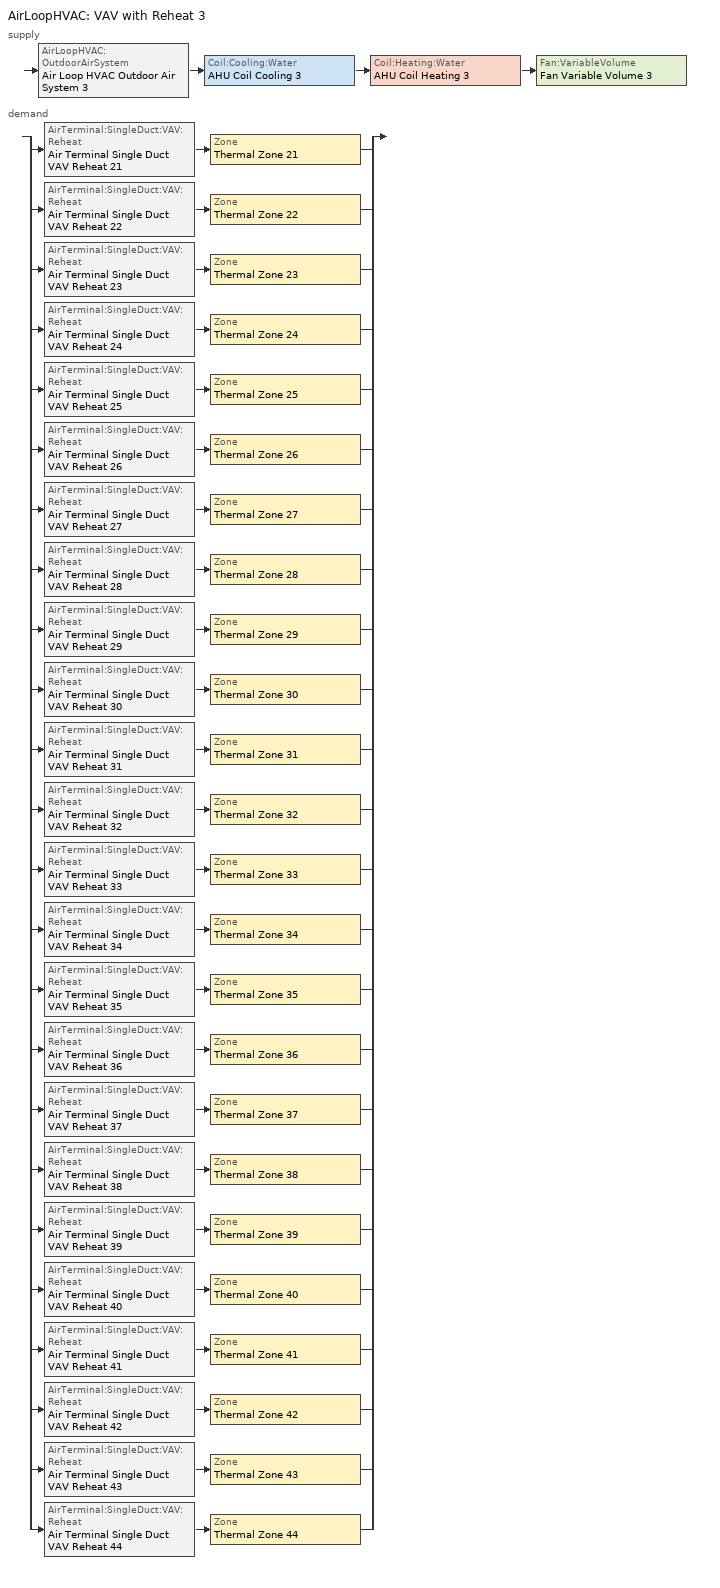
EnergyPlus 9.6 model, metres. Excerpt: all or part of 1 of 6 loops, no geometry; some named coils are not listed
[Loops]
AirLoopHVAC 'VAV with Reheat 3'
 supply: AirLoopHVAC:OutdoorAirSystem 'Air Loop HVAC Outdoor Air System 3' > Coil:Cooling:Water 'AHU Coil Cooling 3' > Coil:Heating:Water 'AHU Coil Heating 3' > Fan:VariableVolume 'Fan Variable Volume 3'
 demand: split
  | AirTerminal:SingleDuct:VAV:Reheat 'Air Terminal Single Duct VAV Reheat 21' > Zone 'Thermal Zone 21'
  | AirTerminal:SingleDuct:VAV:Reheat 'Air Terminal Single Duct VAV Reheat 22' > Zone 'Thermal Zone 22'
  | AirTerminal:SingleDuct:VAV:Reheat 'Air Terminal Single Duct VAV Reheat 23' > Zone 'Thermal Zone 23'
  | AirTerminal:SingleDuct:VAV:Reheat 'Air Terminal Single Duct VAV Reheat 24' > Zone 'Thermal Zone 24'
  | AirTerminal:SingleDuct:VAV:Reheat 'Air Terminal Single Duct VAV Reheat 25' > Zone 'Thermal Zone 25'
  | AirTerminal:SingleDuct:VAV:Reheat 'Air Terminal Single Duct VAV Reheat 26' > Zone 'Thermal Zone 26'
  | AirTerminal:SingleDuct:VAV:Reheat 'Air Terminal Single Duct VAV Reheat 27' > Zone 'Thermal Zone 27'
  | AirTerminal:SingleDuct:VAV:Reheat 'Air Terminal Single Duct VAV Reheat 28' > Zone 'Thermal Zone 28'
  | AirTerminal:SingleDuct:VAV:Reheat 'Air Terminal Single Duct VAV Reheat 29' > Zone 'Thermal Zone 29'
  | AirTerminal:SingleDuct:VAV:Reheat 'Air Terminal Single Duct VAV Reheat 30' > Zone 'Thermal Zone 30'
  | AirTerminal:SingleDuct:VAV:Reheat 'Air Terminal Single Duct VAV Reheat 31' > Zone 'Thermal Zone 31'
  | AirTerminal:SingleDuct:VAV:Reheat 'Air Terminal Single Duct VAV Reheat 32' > Zone 'Thermal Zone 32'
  | AirTerminal:SingleDuct:VAV:Reheat 'Air Terminal Single Duct VAV Reheat 33' > Zone 'Thermal Zone 33'
  | AirTerminal:SingleDuct:VAV:Reheat 'Air Terminal Single Duct VAV Reheat 34' > Zone 'Thermal Zone 34'
  | AirTerminal:SingleDuct:VAV:Reheat 'Air Terminal Single Duct VAV Reheat 35' > Zone 'Thermal Zone 35'
  | AirTerminal:SingleDuct:VAV:Reheat 'Air Terminal Single Duct VAV Reheat 36' > Zone 'Thermal Zone 36'
  | AirTerminal:SingleDuct:VAV:Reheat 'Air Terminal Single Duct VAV Reheat 37' > Zone 'Thermal Zone 37'
  | AirTerminal:SingleDuct:VAV:Reheat 'Air Terminal Single Duct VAV Reheat 38' > Zone 'Thermal Zone 38'
  | AirTerminal:SingleDuct:VAV:Reheat 'Air Terminal Single Duct VAV Reheat 39' > Zone 'Thermal Zone 39'
  | AirTerminal:SingleDuct:VAV:Reheat 'Air Terminal Single Duct VAV Reheat 40' > Zone 'Thermal Zone 40'
  | AirTerminal:SingleDuct:VAV:Reheat 'Air Terminal Single Duct VAV Reheat 41' > Zone 'Thermal Zone 41'
  | AirTerminal:SingleDuct:VAV:Reheat 'Air Terminal Single Duct VAV Reheat 42' > Zone 'Thermal Zone 42'
  | AirTerminal:SingleDuct:VAV:Reheat 'Air Terminal Single Duct VAV Reheat 43' > Zone 'Thermal Zone 43'
  | AirTerminal:SingleDuct:VAV:Reheat 'Air Terminal Single Duct VAV Reheat 44' > Zone 'Thermal Zone 44'
[Controller:MechanicalVentilation]
Controller Mechanical Ventilation 3: Availability Schedule=Always On Discrete; Demand Controlled Ventilation=No; System Outdoor Air Method=ZoneSum; Zone or ZoneList Name 1=Thermal Zone 21; Design Specification Outdoor Air Object Name 1=Ventilation 21; Zone or ZoneList Name 2=Thermal Zone 22; Design Specification Outdoor Air Object Name 2=Ventilation 22; Zone or ZoneList Name 3=Thermal Zone 23; Design Specification Outdoor Air Object Name 3=Ventilation 23; Zone or ZoneList Name 4=Thermal Zone 24; Design Specification Outdoor Air Object Name 4=Ventilation 24; Zone or ZoneList Name 5=Thermal Zone 25; Design Specification Outdoor Air Object Name 5=Ventilation 25; Zone or ZoneList Name 6=Thermal Zone 26; Design Specification Outdoor Air Object Name 6=Ventilation 26; Zone or ZoneList Name 7=Thermal Zone 27; Design Specification Outdoor Air Object Name 7=Ventilation 27; Zone or ZoneList Name 8=Thermal Zone 28; Design Specification Outdoor Air Object Name 8=Ventilation 28; Zone or ZoneList Name 9=Thermal Zone 29; Design Specification Outdoor Air Object Name 9=Ventilation 29; Zone or ZoneList Name 10=Thermal Zone 30; Design Specification Outdoor Air Object Name 10=Ventilation 30; Zone or ZoneList Name 11=Thermal Zone 31; Design Specification Outdoor Air Object Name 11=Ventilation 31; Zone or ZoneList Name 12=Thermal Zone 32; Design Specification Outdoor Air Object Name 12=Ventilation 32; Zone or ZoneList Name 13=Thermal Zone 33; Design Specification Outdoor Air Object Name 13=Ventilation 33; Zone or ZoneList Name 14=Thermal Zone 34; Design Specification Outdoor Air Object Name 14=Ventilation 34; Zone or ZoneList Name 15=Thermal Zone 35; Design Specification Outdoor Air Object Name 15=Ventilation 35; Zone or ZoneList Name 16=Thermal Zone 36; Design Specification Outdoor Air Object Name 16=Ventilation 36; Zone or ZoneList Name 17=Thermal Zone 37; Design Specification Outdoor Air Object Name 17=Ventilation 37; Zone or ZoneList Name 18=Thermal Zone 38; Design Specification Outdoor Air Object Name 18=Ventilation 38; Zone or ZoneList Name 19=Thermal Zone 39; Design Specification Outdoor Air Object Name 19=Ventilation 39; Zone or ZoneList Name 20=Thermal Zone 40; Design Specification Outdoor Air Object Name 20=Ventilation 40; Zone or ZoneList Name 21=Thermal Zone 41; Design Specification Outdoor Air Object Name 21=Ventilation 41; Zone or ZoneList Name 22=Thermal Zone 42; Design Specification Outdoor Air Object Name 22=Ventilation 42; Zone or ZoneList Name 23=Thermal Zone 43; Design Specification Outdoor Air Object Name 23=Ventilation 43; Zone or ZoneList Name 24=Thermal Zone 44; Design Specification Outdoor Air Object Name 24=Ventilation 44
[AirLoopHVAC]
VAV with Reheat 3: Design Supply Air Flow Rate m3/s=AutoSize; Design Return Air Flow Fraction of Supply Air Flow=1
[Sizing:System]
VAV with Reheat 3: Type of Load to Size On=Sensible; Design Outdoor Air Flow Rate m3/s=Autosize; Central Heating Maximum System Air Flow Ratio=0.3; Preheat Design Temperature C=7; Preheat Design Humidity Ratio kgWater/kgDryAir=0.008; Precool Design Temperature C=12.8; Precool Design Humidity Ratio kgWater/kgDryAir=0.008; Central Cooling Design Supply Air Temperature C=11.5; Central Heating Design Supply Air Temperature C=11.5; Type of Zone Sum to Use=NonCoincident; 100% Outdoor Air in Cooling=Yes; 100% Outdoor Air in Heating=Yes; Central Cooling Design Supply Air Humidity Ratio kgWater/kgDryAir=0.0085; Central Heating Design Supply Air Humidity Ratio kgWater/kgDryAir=0.008; Cooling Supply Air Flow Rate Method=DesignDay; Cooling Supply Air Flow Rate m3/s=0; Cooling Supply Air Flow Rate Per Floor Area m3/s-m2=0.00996765; Cooling Fraction of Autosized Cooling Supply Air Flow Rate=1; Cooling Supply Air Flow Rate Per Unit Cooling Capacity m3/s-W=3.94755e-05; Heating Supply Air Flow Rate Method=DesignDay; Heating Supply Air Flow Rate m3/s=0; Heating Supply Air Flow Rate Per Floor Area m3/s-m2=0.00996765; Heating Fraction of Autosized Heating Supply Air Flow Rate=1; Heating Fraction of Autosized Cooling Supply Air Flow Rate=1; Heating Supply Air Flow Rate Per Unit Heating Capacity m3/s-W=3.15882e-05; System Outdoor Air Method=ZoneSum; Zone Maximum Outdoor Air Fraction dimensionless=1; Cooling Design Capacity Method=CoolingDesignCapacity; Cooling Design Capacity W=Autosize; Cooling Design Capacity Per Floor Area W/m2=234.7; Fraction of Autosized Cooling Design Capacity=1; Heating Design Capacity Method=HeatingDesignCapacity; Heating Design Capacity W=Autosize; Heating Design Capacity Per Floor Area W/m2=157; Fraction of Autosized Heating Design Capacity=1; Central Cooling Capacity Control Method=OnOff; Occupant Diversity=Autosize
[Controller:WaterCoil] Control Variable=Temperature; Actuator Variable=Flow; Controller Convergence Tolerance deltaC=Autosize; Maximum Actuated Flow m3/s=Autosize; Minimum Actuated Flow m3/s=0
Name | Action
Controller Water Coil Cooling 3 | Reverse
Controller Water Coil Heating 3 | Normal
[Controller:OutdoorAir]
Controller Outdoor Air 3: Minimum Outdoor Air Flow Rate m3/s=0; Maximum Outdoor Air Flow Rate m3/s=Autosize; Economizer Control Type=DifferentialEnthalpy; Economizer Control Action Type=ModulateFlow; Economizer Maximum Limit Dry-Bulb Temperature C=28; Economizer Maximum Limit Enthalpy J/kg=64000; Economizer Minimum Limit Dry-Bulb Temperature C=-100; Lockout Type=NoLockout; Minimum Limit Type=FixedMinimum; Mechanical Ventilation Controller=Controller Mechanical Ventilation 3; High Humidity Control=No; Control High Indoor Humidity Based on Outdoor Humidity Ratio=Yes; Heat Recovery Bypass Control Type=BypassWhenWithinEconomizerLimits
[SetpointManager:MixedAir] Control Variable=Temperature
Name | Setpoint Node or NodeList
Node Air Deck Mixed 3 OS Default SPM | Node Air Deck Mixed 3
Node Air Deck Cooling 3 OS Default SPM | Node Air Deck Cooling 3
Node Air Deck Heating 3 OS Default SPM | Node Air Deck Heating 3
[Coil:Cooling:Water]
AHU Coil Cooling 3: Availability Schedule=Always On Discrete; Design Water Flow Rate m3/s=Autosize; Design Air Flow Rate m3/s=Autosize; Design Inlet Water Temperature C=Autosize; Design Inlet Air Temperature C=Autosize; Design Outlet Air Temperature C=Autosize; Design Inlet Air Humidity Ratio kgWater/kgDryAir=Autosize; Design Outlet Air Humidity Ratio kgWater/kgDryAir=Autosize; Type of Analysis=SimpleAnalysis; Heat Exchanger Configuration=CrossFlow
[Coil:Heating:Water]
AHU Coil Heating 3: Availability Schedule=Always On Discrete; U-Factor Times Area Value W/K=Autosize; Maximum Water Flow Rate m3/s=Autosize; Performance Input Method=UFactorTimesAreaAndDesignWaterFlowRate; Rated Capacity W=Autosize; Rated Inlet Water Temperature C=82.2; Rated Inlet Air Temperature C=16.6; Rated Outlet Water Temperature C=71.1; Rated Outlet Air Temperature C=32.2; Rated Ratio for Air and Water Convection=0.5
[Fan:VariableVolume]
Fan Variable Volume 3: Availability Schedule=Always On Discrete; Fan Total Efficiency=0.64; Pressure Rise Pa=470; Maximum Flow Rate m3/s=Autosize; Fan Power Minimum Flow Rate Input Method=FixedFlowRate; Fan Power Minimum Flow Fraction=0; Fan Power Minimum Air Flow Rate m3/s=0; Motor Efficiency=0.93; Motor In Airstream Fraction=1; Fan Power Coefficient 1=0.0407599; Fan Power Coefficient 2=0.088045; Fan Power Coefficient 3=-0.0729261; Fan Power Coefficient 4=0.94374; Fan Power Coefficient 5=0
[SetpointManager:Scheduled]
Setpoint Manager Scheduled Air Duck 3: Control Variable=Temperature; Schedule=Deck_Temperature 3; Setpoint Node or NodeList=Node Air Deck Supply 3
[ZoneControl:Thermostat] Temperature Difference Between Cutout And Setpoint deltaC=0
Name | Zone or ZoneList | Control Type Schedule | Control 1
Thermal Zone 21 Thermostat | Thermal Zone 21 | Thermal Zone 21 Thermostat Schedule | Thermostat Setpoint Dual Setpoint 21
Thermal Zone 22 Thermostat | Thermal Zone 22 | Thermal Zone 22 Thermostat Schedule | Thermostat Setpoint Dual Setpoint 22
Thermal Zone 23 Thermostat | Thermal Zone 23 | Thermal Zone 23 Thermostat Schedule | Thermostat Setpoint Dual Setpoint 23
Thermal Zone 24 Thermostat | Thermal Zone 24 | Thermal Zone 24 Thermostat Schedule | Thermostat Setpoint Dual Setpoint 24
Thermal Zone 25 Thermostat | Thermal Zone 25 | Thermal Zone 25 Thermostat Schedule | Thermostat Setpoint Dual Setpoint 25
Thermal Zone 26 Thermostat | Thermal Zone 26 | Thermal Zone 26 Thermostat Schedule | Thermostat Setpoint Dual Setpoint 26
Thermal Zone 27 Thermostat | Thermal Zone 27 | Thermal Zone 27 Thermostat Schedule | Thermostat Setpoint Dual Setpoint 27
Thermal Zone 28 Thermostat | Thermal Zone 28 | Thermal Zone 28 Thermostat Schedule | Thermostat Setpoint Dual Setpoint 28
Thermal Zone 29 Thermostat | Thermal Zone 29 | Thermal Zone 29 Thermostat Schedule | Thermostat Setpoint Dual Setpoint 29
Thermal Zone 30 Thermostat | Thermal Zone 30 | Thermal Zone 30 Thermostat Schedule | Thermostat Setpoint Dual Setpoint 30
Thermal Zone 31 Thermostat | Thermal Zone 31 | Thermal Zone 31 Thermostat Schedule | Thermostat Setpoint Dual Setpoint 31
Thermal Zone 32 Thermostat | Thermal Zone 32 | Thermal Zone 32 Thermostat Schedule | Thermostat Setpoint Dual Setpoint 32
Thermal Zone 33 Thermostat | Thermal Zone 33 | Thermal Zone 33 Thermostat Schedule | Thermostat Setpoint Dual Setpoint 33
Thermal Zone 34 Thermostat | Thermal Zone 34 | Thermal Zone 34 Thermostat Schedule | Thermostat Setpoint Dual Setpoint 34
Thermal Zone 35 Thermostat | Thermal Zone 35 | Thermal Zone 35 Thermostat Schedule | Thermostat Setpoint Dual Setpoint 35
Thermal Zone 36 Thermostat | Thermal Zone 36 | Thermal Zone 36 Thermostat Schedule | Thermostat Setpoint Dual Setpoint 36
Thermal Zone 37 Thermostat | Thermal Zone 37 | Thermal Zone 37 Thermostat Schedule | Thermostat Setpoint Dual Setpoint 37
Thermal Zone 38 Thermostat | Thermal Zone 38 | Thermal Zone 38 Thermostat Schedule | Thermostat Setpoint Dual Setpoint 38
Thermal Zone 39 Thermostat | Thermal Zone 39 | Thermal Zone 39 Thermostat Schedule | Thermostat Setpoint Dual Setpoint 39
Thermal Zone 40 Thermostat | Thermal Zone 40 | Thermal Zone 40 Thermostat Schedule | Thermostat Setpoint Dual Setpoint 40
Thermal Zone 41 Thermostat | Thermal Zone 41 | Thermal Zone 41 Thermostat Schedule | Thermostat Setpoint Dual Setpoint 41
Thermal Zone 42 Thermostat | Thermal Zone 42 | Thermal Zone 42 Thermostat Schedule | Thermostat Setpoint Dual Setpoint 42
Thermal Zone 43 Thermostat | Thermal Zone 43 | Thermal Zone 43 Thermostat Schedule | Thermostat Setpoint Dual Setpoint 43
Thermal Zone 44 Thermostat | Thermal Zone 44 | Thermal Zone 44 Thermostat Schedule | Thermostat Setpoint Dual Setpoint 44
[ThermostatSetpoint:DualSetpoint]
Name | Heating Setpoint Temperature Schedule | Cooling Setpoint Temperature Schedule
Thermostat Setpoint Dual Setpoint 21 | HtgSetp 21 | ClgSetp 21
Thermostat Setpoint Dual Setpoint 22 | HtgSetp 22 | ClgSetp 22
Thermostat Setpoint Dual Setpoint 23 | HtgSetp 23 | ClgSetp 23
Thermostat Setpoint Dual Setpoint 24 | HtgSetp 24 | ClgSetp 24
Thermostat Setpoint Dual Setpoint 25 | HtgSetp 25 | ClgSetp 25
Thermostat Setpoint Dual Setpoint 26 | HtgSetp 26 | ClgSetp 26
Thermostat Setpoint Dual Setpoint 27 | HtgSetp 27 | ClgSetp 27
Thermostat Setpoint Dual Setpoint 28 | HtgSetp 28 | ClgSetp 28
Thermostat Setpoint Dual Setpoint 29 | HtgSetp 29 | ClgSetp 29
Thermostat Setpoint Dual Setpoint 30 | HtgSetp 30 | ClgSetp 30
Thermostat Setpoint Dual Setpoint 31 | HtgSetp 31 | ClgSetp 31
Thermostat Setpoint Dual Setpoint 32 | HtgSetp 32 | ClgSetp 32
Thermostat Setpoint Dual Setpoint 33 | HtgSetp 33 | ClgSetp 33
Thermostat Setpoint Dual Setpoint 34 | HtgSetp 34 | ClgSetp 34
Thermostat Setpoint Dual Setpoint 35 | HtgSetp 35 | ClgSetp 35
Thermostat Setpoint Dual Setpoint 36 | HtgSetp 36 | ClgSetp 36
Thermostat Setpoint Dual Setpoint 37 | HtgSetp 37 | ClgSetp 37
Thermostat Setpoint Dual Setpoint 38 | HtgSetp 38 | ClgSetp 38
Thermostat Setpoint Dual Setpoint 39 | HtgSetp 39 | ClgSetp 39
Thermostat Setpoint Dual Setpoint 40 | HtgSetp 40 | ClgSetp 40
Thermostat Setpoint Dual Setpoint 41 | HtgSetp 41 | ClgSetp 41
Thermostat Setpoint Dual Setpoint 42 | HtgSetp 42 | ClgSetp 42
Thermostat Setpoint Dual Setpoint 43 | HtgSetp 43 | ClgSetp 43
Thermostat Setpoint Dual Setpoint 44 | HtgSetp 44 | ClgSetp 44
[AirTerminal:SingleDuct:VAV:Reheat] Availability Schedule=Always On Discrete; Maximum Air Flow Rate m3/s=Autosize; Zone Minimum Air Flow Input Method=Constant; Constant Minimum Air Flow Fraction=0.3; Fixed Minimum Air Flow Rate m3/s=0; Maximum Hot Water or Steam Flow Rate m3/s=Autosize; Minimum Hot Water or Steam Flow Rate m3/s=0; Convergence Tolerance=0.001; Damper Heating Action=Normal; Maximum Flow per Zone Floor Area During Reheat m3/s-m2=Autocalculate; Maximum Flow Fraction During Reheat=Autocalculate; Maximum Reheat Air Temperature C=35
Name | Reheat Coil
Air Terminal Single Duct VAV Reheat 21 | Coil Heating Water 21
Air Terminal Single Duct VAV Reheat 22 | Coil Heating Water 22
Air Terminal Single Duct VAV Reheat 23 | Coil Heating Water 23
Air Terminal Single Duct VAV Reheat 24 | Coil Heating Water 24
Air Terminal Single Duct VAV Reheat 25 | Coil Heating Water 25
Air Terminal Single Duct VAV Reheat 26 | Coil Heating Water 26
Air Terminal Single Duct VAV Reheat 27 | Coil Heating Water 27
Air Terminal Single Duct VAV Reheat 28 | Coil Heating Water 28
Air Terminal Single Duct VAV Reheat 29 | Coil Heating Water 29
Air Terminal Single Duct VAV Reheat 30 | Coil Heating Water 30
Air Terminal Single Duct VAV Reheat 31 | Coil Heating Water 31
Air Terminal Single Duct VAV Reheat 32 | Coil Heating Water 32
Air Terminal Single Duct VAV Reheat 33 | Coil Heating Water 33
Air Terminal Single Duct VAV Reheat 34 | Coil Heating Water 34
Air Terminal Single Duct VAV Reheat 35 | Coil Heating Water 35
Air Terminal Single Duct VAV Reheat 36 | Coil Heating Water 36
Air Terminal Single Duct VAV Reheat 37 | Coil Heating Water 37
Air Terminal Single Duct VAV Reheat 38 | Coil Heating Water 38
Air Terminal Single Duct VAV Reheat 39 | Coil Heating Water 39
Air Terminal Single Duct VAV Reheat 40 | Coil Heating Water 40
Air Terminal Single Duct VAV Reheat 41 | Coil Heating Water 41
Air Terminal Single Duct VAV Reheat 42 | Coil Heating Water 42
Air Terminal Single Duct VAV Reheat 43 | Coil Heating Water 43
Air Terminal Single Duct VAV Reheat 44 | Coil Heating Water 44
[Zone equipment]
Thermal Zone 21: Air Terminal Single Duct VAV Reheat 21
Thermal Zone 22: Air Terminal Single Duct VAV Reheat 22
Thermal Zone 23: Air Terminal Single Duct VAV Reheat 23
Thermal Zone 24: Air Terminal Single Duct VAV Reheat 24
Thermal Zone 25: Air Terminal Single Duct VAV Reheat 25
Thermal Zone 26: Air Terminal Single Duct VAV Reheat 26
Thermal Zone 27: Air Terminal Single Duct VAV Reheat 27
Thermal Zone 28: Air Terminal Single Duct VAV Reheat 28
Thermal Zone 29: Air Terminal Single Duct VAV Reheat 29
Thermal Zone 30: Air Terminal Single Duct VAV Reheat 30
Thermal Zone 31: Air Terminal Single Duct VAV Reheat 31
Thermal Zone 32: Air Terminal Single Duct VAV Reheat 32
Thermal Zone 33: Air Terminal Single Duct VAV Reheat 33
Thermal Zone 34: Air Terminal Single Duct VAV Reheat 34
Thermal Zone 35: Air Terminal Single Duct VAV Reheat 35
Thermal Zone 36: Air Terminal Single Duct VAV Reheat 36
Thermal Zone 37: Air Terminal Single Duct VAV Reheat 37
Thermal Zone 38: Air Terminal Single Duct VAV Reheat 38
Thermal Zone 39: Air Terminal Single Duct VAV Reheat 39
Thermal Zone 40: Air Terminal Single Duct VAV Reheat 40
Thermal Zone 41: Air Terminal Single Duct VAV Reheat 41
Thermal Zone 42: Air Terminal Single Duct VAV Reheat 42
Thermal Zone 43: Air Terminal Single Duct VAV Reheat 43
Thermal Zone 44: Air Terminal Single Duct VAV Reheat 44
[Sizing:Zone] Zone Cooling Design Supply Air Temperature Input Method=SupplyAirTemperature; Zone Cooling Design Supply Air Temperature C=11.5; Zone Cooling Design Supply Air Temperature Difference deltaC=11.11; Zone Heating Design Supply Air Temperature Input Method=SupplyAirTemperature; Zone Heating Design Supply Air Temperature C=37.6; Zone Heating Design Supply Air Temperature Difference deltaC=11.11; Zone Cooling Design Supply Air Humidity Ratio kgWater/kgDryAir=0.0085; Zone Heating Design Supply Air Humidity Ratio kgWater/kgDryAir=0.008; Cooling Design Air Flow Method=DesignDay; Cooling Design Air Flow Rate m3/s=0; Cooling Minimum Air Flow per Zone Floor Area m3/s-m2=0.000762; Cooling Minimum Air Flow m3/s=0; Cooling Minimum Air Flow Fraction=0; Heating Design Air Flow Method=DesignDay; Heating Design Air Flow Rate m3/s=0; Heating Maximum Air Flow per Zone Floor Area m3/s-m2=0.002032; Heating Maximum Air Flow m3/s=0.141576; Heating Maximum Air Flow Fraction=0.3; Account for Dedicated Outdoor Air System=No
Name | Design Specification Outdoor Air Object
Thermal Zone 21 | Ventilation 21
Thermal Zone 22 | Ventilation 22
Thermal Zone 23 | Ventilation 23
Thermal Zone 24 | Ventilation 24
Thermal Zone 25 | Ventilation 25
Thermal Zone 26 | Ventilation 26
Thermal Zone 27 | Ventilation 27
Thermal Zone 28 | Ventilation 28
Thermal Zone 29 | Ventilation 29
Thermal Zone 30 | Ventilation 30
Thermal Zone 31 | Ventilation 31
Thermal Zone 32 | Ventilation 32
Thermal Zone 33 | Ventilation 33
Thermal Zone 34 | Ventilation 34
Thermal Zone 35 | Ventilation 35
Thermal Zone 36 | Ventilation 36
Thermal Zone 37 | Ventilation 37
Thermal Zone 38 | Ventilation 38
Thermal Zone 39 | Ventilation 39
Thermal Zone 40 | Ventilation 40
Thermal Zone 41 | Ventilation 41
Thermal Zone 42 | Ventilation 42
Thermal Zone 43 | Ventilation 43
Thermal Zone 44 | Ventilation 44
[DesignSpecification:OutdoorAir] Outdoor Air Method=Sum; Outdoor Air Flow per Person m3/s-person=0; Outdoor Air Flow per Zone Floor Area m3/s-m2=0; Outdoor Air Flow per Zone m3/s=0; Outdoor Air Flow Air Changes per Hour 1/hr=0.57
Ventilation 21; Ventilation 22; Ventilation 23; Ventilation 24; Ventilation 25; Ventilation 26; Ventilation 27; Ventilation 28; Ventilation 29; Ventilation 30; Ventilation 31; Ventilation 32; Ventilation 33; Ventilation 34; Ventilation 35; Ventilation 36; Ventilation 37; Ventilation 38; Ventilation 39; Ventilation 40; Ventilation 41; Ventilation 42; Ventilation 43; Ventilation 44
[Schedule:Day:Interval]
HtgSetp Summer Design Day 21; HtgSetp Summer Design Day 22; HtgSetp Summer Design Day 23; HtgSetp Summer Design Day 24; HtgSetp Summer Design Day 25; HtgSetp Summer Design Day 26; HtgSetp Summer Design Day 27; HtgSetp Summer Design Day 28; HtgSetp Summer Design Day 29; HtgSetp Summer Design Day 30; HtgSetp Summer Design Day 31; HtgSetp Summer Design Day 32; HtgSetp Summer Design Day 33; HtgSetp Summer Design Day 34; HtgSetp Summer Design Day 35; HtgSetp Summer Design Day 36; HtgSetp Summer Design Day 37; HtgSetp Summer Design Day 38; HtgSetp Summer Design Day 39; HtgSetp Summer Design Day 40; HtgSetp Summer Design Day 41; HtgSetp Summer Design Day 42; HtgSetp Summer Design Day 43; HtgSetp Summer Design Day 44: No, 24:00, 15.6
HtgSetp Winter Design Day 21; HtgSetp Winter Design Day 22; HtgSetp Winter Design Day 23; HtgSetp Winter Design Day 24; HtgSetp Winter Design Day 25; HtgSetp Winter Design Day 26; HtgSetp Winter Design Day 27; HtgSetp Winter Design Day 28; HtgSetp Winter Design Day 29; HtgSetp Winter Design Day 30; HtgSetp Winter Design Day 31; HtgSetp Winter Design Day 32; HtgSetp Winter Design Day 33; HtgSetp Winter Design Day 34; HtgSetp Winter Design Day 35; HtgSetp Winter Design Day 36; HtgSetp Winter Design Day 37; HtgSetp Winter Design Day 38; HtgSetp Winter Design Day 39; HtgSetp Winter Design Day 40; HtgSetp Winter Design Day 41; HtgSetp Winter Design Day 42; HtgSetp Winter Design Day 43; HtgSetp Winter Design Day 44: No, 24:00, 21
ClgSetp Summer Design Day 21; ClgSetp Summer Design Day 22; ClgSetp Summer Design Day 23; ClgSetp Summer Design Day 24; ClgSetp Summer Design Day 25; ClgSetp Summer Design Day 26; ClgSetp Summer Design Day 27; ClgSetp Summer Design Day 28; ClgSetp Summer Design Day 29; ClgSetp Summer Design Day 30; ClgSetp Summer Design Day 31; ClgSetp Summer Design Day 32; ClgSetp Summer Design Day 33; ClgSetp Summer Design Day 34; ClgSetp Summer Design Day 35; ClgSetp Summer Design Day 36; ClgSetp Summer Design Day 37; ClgSetp Summer Design Day 38; ClgSetp Summer Design Day 39; ClgSetp Summer Design Day 40; ClgSetp Summer Design Day 41; ClgSetp Summer Design Day 42; ClgSetp Summer Design Day 43; ClgSetp Summer Design Day 44: No, 06:00, 26.7, 22:00, 24, 24:00, 26.7
ClgSetp Winter Design Day 21; ClgSetp Winter Design Day 22; ClgSetp Winter Design Day 23; ClgSetp Winter Design Day 24; ClgSetp Winter Design Day 25; ClgSetp Winter Design Day 26; ClgSetp Winter Design Day 27; ClgSetp Winter Design Day 28; ClgSetp Winter Design Day 29; ClgSetp Winter Design Day 30; ClgSetp Winter Design Day 31; ClgSetp Winter Design Day 32; ClgSetp Winter Design Day 33; ClgSetp Winter Design Day 34; ClgSetp Winter Design Day 35; ClgSetp Winter Design Day 36; ClgSetp Winter Design Day 37; ClgSetp Winter Design Day 38; ClgSetp Winter Design Day 39; ClgSetp Winter Design Day 40; ClgSetp Winter Design Day 41; ClgSetp Winter Design Day 42; ClgSetp Winter Design Day 43; ClgSetp Winter Design Day 44: No, 24:00, 26.7
ClgSetp Default Schedule 21; ClgSetp Default Schedule 22; ClgSetp Default Schedule 23; ClgSetp Default Schedule 24; ClgSetp Default Schedule 25; ClgSetp Default Schedule 26; ClgSetp Default Schedule 27; ClgSetp Default Schedule 28; ClgSetp Default Schedule 29; ClgSetp Default Schedule 30; ClgSetp Default Schedule 31; ClgSetp Default Schedule 32; ClgSetp Default Schedule 33; ClgSetp Default Schedule 34; ClgSetp Default Schedule 35; ClgSetp Default Schedule 36; ClgSetp Default Schedule 37; ClgSetp Default Schedule 38; ClgSetp Default Schedule 39; ClgSetp Default Schedule 40; ClgSetp Default Schedule 41; ClgSetp Default Schedule 42; ClgSetp Default Schedule 43; ClgSetp Default Schedule 44: Temperature 37, No, 01:00, 28, 02:00, 28, 03:00, 28, 04:00, 28, 05:00, 28, 06:00, 28, 07:00, 28, 08:00, 28, 09:00, 28, 10:00, 28, 11:00, 26, 12:00, 26, 13:00, 26, 14:00, 26, 15:00, 26, 16:00, 26, 17:00, 26, 18:00, 26, 19:00, 26, 20:00, 26, 21:00, 26, 22:00, 26, 23:00, 28, 24:00, 28
HtgSetp Default Schedule 21; HtgSetp Default Schedule 22; HtgSetp Default Schedule 23; HtgSetp Default Schedule 24; HtgSetp Default Schedule 25; HtgSetp Default Schedule 26; HtgSetp Default Schedule 27; HtgSetp Default Schedule 28; HtgSetp Default Schedule 29; HtgSetp Default Schedule 30; HtgSetp Default Schedule 31; HtgSetp Default Schedule 32; HtgSetp Default Schedule 33; HtgSetp Default Schedule 34; HtgSetp Default Schedule 35; HtgSetp Default Schedule 36; HtgSetp Default Schedule 37; HtgSetp Default Schedule 38; HtgSetp Default Schedule 39; HtgSetp Default Schedule 40; HtgSetp Default Schedule 41; HtgSetp Default Schedule 42; HtgSetp Default Schedule 43; HtgSetp Default Schedule 44: Temperature 36, No, 01:00, 16, 02:00, 16, 03:00, 16, 04:00, 16, 05:00, 16, 06:00, 16, 07:00, 16, 08:00, 16, 09:00, 16, 10:00, 16, 11:00, 22, 12:00, 22, 13:00, 22, 14:00, 22, 15:00, 22, 16:00, 22, 17:00, 22, 18:00, 22, 19:00, 22, 20:00, 22, 21:00, 22, 22:00, 22, 23:00, 16, 24:00, 16
Deck_Temperature_Default 3; Deck_Temperature_Summer_Design_Day 3; Deck_Temperature_Winter_Design_Day 3: No, 24:00, 11.5
[Schedule:Week:Daily]
HtgSetp 21 Week Rule - Jan1-Dec31: HtgSetp Default Schedule 21, HtgSetp Default Schedule 21, HtgSetp Default Schedule 21, HtgSetp Default Schedule 21, HtgSetp Default Schedule 21, HtgSetp Default Schedule 21, HtgSetp Default Schedule 21, HtgSetp Default Schedule 21, HtgSetp Summer Design Day 21, HtgSetp Winter Design Day 21, HtgSetp Default Schedule 21, HtgSetp Default Schedule 21
ClgSetp 21 Week Rule - Jan1-Dec31: ClgSetp Default Schedule 21, ClgSetp Default Schedule 21, ClgSetp Default Schedule 21, ClgSetp Default Schedule 21, ClgSetp Default Schedule 21, ClgSetp Default Schedule 21, ClgSetp Default Schedule 21, ClgSetp Default Schedule 21, ClgSetp Summer Design Day 21, ClgSetp Winter Design Day 21, ClgSetp Default Schedule 21, ClgSetp Default Schedule 21
HtgSetp 22 Week Rule - Jan1-Dec31: HtgSetp Default Schedule 22, HtgSetp Default Schedule 22, HtgSetp Default Schedule 22, HtgSetp Default Schedule 22, HtgSetp Default Schedule 22, HtgSetp Default Schedule 22, HtgSetp Default Schedule 22, HtgSetp Default Schedule 22, HtgSetp Summer Design Day 22, HtgSetp Winter Design Day 22, HtgSetp Default Schedule 22, HtgSetp Default Schedule 22
ClgSetp 22 Week Rule - Jan1-Dec31: ClgSetp Default Schedule 22, ClgSetp Default Schedule 22, ClgSetp Default Schedule 22, ClgSetp Default Schedule 22, ClgSetp Default Schedule 22, ClgSetp Default Schedule 22, ClgSetp Default Schedule 22, ClgSetp Default Schedule 22, ClgSetp Summer Design Day 22, ClgSetp Winter Design Day 22, ClgSetp Default Schedule 22, ClgSetp Default Schedule 22
HtgSetp 23 Week Rule - Jan1-Dec31: HtgSetp Default Schedule 23, HtgSetp Default Schedule 23, HtgSetp Default Schedule 23, HtgSetp Default Schedule 23, HtgSetp Default Schedule 23, HtgSetp Default Schedule 23, HtgSetp Default Schedule 23, HtgSetp Default Schedule 23, HtgSetp Summer Design Day 23, HtgSetp Winter Design Day 23, HtgSetp Default Schedule 23, HtgSetp Default Schedule 23
ClgSetp 23 Week Rule - Jan1-Dec31: ClgSetp Default Schedule 23, ClgSetp Default Schedule 23, ClgSetp Default Schedule 23, ClgSetp Default Schedule 23, ClgSetp Default Schedule 23, ClgSetp Default Schedule 23, ClgSetp Default Schedule 23, ClgSetp Default Schedule 23, ClgSetp Summer Design Day 23, ClgSetp Winter Design Day 23, ClgSetp Default Schedule 23, ClgSetp Default Schedule 23
HtgSetp 24 Week Rule - Jan1-Dec31: HtgSetp Default Schedule 24, HtgSetp Default Schedule 24, HtgSetp Default Schedule 24, HtgSetp Default Schedule 24, HtgSetp Default Schedule 24, HtgSetp Default Schedule 24, HtgSetp Default Schedule 24, HtgSetp Default Schedule 24, HtgSetp Summer Design Day 24, HtgSetp Winter Design Day 24, HtgSetp Default Schedule 24, HtgSetp Default Schedule 24
ClgSetp 24 Week Rule - Jan1-Dec31: ClgSetp Default Schedule 24, ClgSetp Default Schedule 24, ClgSetp Default Schedule 24, ClgSetp Default Schedule 24, ClgSetp Default Schedule 24, ClgSetp Default Schedule 24, ClgSetp Default Schedule 24, ClgSetp Default Schedule 24, ClgSetp Summer Design Day 24, ClgSetp Winter Design Day 24, ClgSetp Default Schedule 24, ClgSetp Default Schedule 24
HtgSetp 25 Week Rule - Jan1-Dec31: HtgSetp Default Schedule 25, HtgSetp Default Schedule 25, HtgSetp Default Schedule 25, HtgSetp Default Schedule 25, HtgSetp Default Schedule 25, HtgSetp Default Schedule 25, HtgSetp Default Schedule 25, HtgSetp Default Schedule 25, HtgSetp Summer Design Day 25, HtgSetp Winter Design Day 25, HtgSetp Default Schedule 25, HtgSetp Default Schedule 25
ClgSetp 25 Week Rule - Jan1-Dec31: ClgSetp Default Schedule 25, ClgSetp Default Schedule 25, ClgSetp Default Schedule 25, ClgSetp Default Schedule 25, ClgSetp Default Schedule 25, ClgSetp Default Schedule 25, ClgSetp Default Schedule 25, ClgSetp Default Schedule 25, ClgSetp Summer Design Day 25, ClgSetp Winter Design Day 25, ClgSetp Default Schedule 25, ClgSetp Default Schedule 25
HtgSetp 26 Week Rule - Jan1-Dec31: HtgSetp Default Schedule 26, HtgSetp Default Schedule 26, HtgSetp Default Schedule 26, HtgSetp Default Schedule 26, HtgSetp Default Schedule 26, HtgSetp Default Schedule 26, HtgSetp Default Schedule 26, HtgSetp Default Schedule 26, HtgSetp Summer Design Day 26, HtgSetp Winter Design Day 26, HtgSetp Default Schedule 26, HtgSetp Default Schedule 26
ClgSetp 26 Week Rule - Jan1-Dec31: ClgSetp Default Schedule 26, ClgSetp Default Schedule 26, ClgSetp Default Schedule 26, ClgSetp Default Schedule 26, ClgSetp Default Schedule 26, ClgSetp Default Schedule 26, ClgSetp Default Schedule 26, ClgSetp Default Schedule 26, ClgSetp Summer Design Day 26, ClgSetp Winter Design Day 26, ClgSetp Default Schedule 26, ClgSetp Default Schedule 26
HtgSetp 27 Week Rule - Jan1-Dec31: HtgSetp Default Schedule 27, HtgSetp Default Schedule 27, HtgSetp Default Schedule 27, HtgSetp Default Schedule 27, HtgSetp Default Schedule 27, HtgSetp Default Schedule 27, HtgSetp Default Schedule 27, HtgSetp Default Schedule 27, HtgSetp Summer Design Day 27, HtgSetp Winter Design Day 27, HtgSetp Default Schedule 27, HtgSetp Default Schedule 27
ClgSetp 27 Week Rule - Jan1-Dec31: ClgSetp Default Schedule 27, ClgSetp Default Schedule 27, ClgSetp Default Schedule 27, ClgSetp Default Schedule 27, ClgSetp Default Schedule 27, ClgSetp Default Schedule 27, ClgSetp Default Schedule 27, ClgSetp Default Schedule 27, ClgSetp Summer Design Day 27, ClgSetp Winter Design Day 27, ClgSetp Default Schedule 27, ClgSetp Default Schedule 27
HtgSetp 28 Week Rule - Jan1-Dec31: HtgSetp Default Schedule 28, HtgSetp Default Schedule 28, HtgSetp Default Schedule 28, HtgSetp Default Schedule 28, HtgSetp Default Schedule 28, HtgSetp Default Schedule 28, HtgSetp Default Schedule 28, HtgSetp Default Schedule 28, HtgSetp Summer Design Day 28, HtgSetp Winter Design Day 28, HtgSetp Default Schedule 28, HtgSetp Default Schedule 28
ClgSetp 28 Week Rule - Jan1-Dec31: ClgSetp Default Schedule 28, ClgSetp Default Schedule 28, ClgSetp Default Schedule 28, ClgSetp Default Schedule 28, ClgSetp Default Schedule 28, ClgSetp Default Schedule 28, ClgSetp Default Schedule 28, ClgSetp Default Schedule 28, ClgSetp Summer Design Day 28, ClgSetp Winter Design Day 28, ClgSetp Default Schedule 28, ClgSetp Default Schedule 28
HtgSetp 29 Week Rule - Jan1-Dec31: HtgSetp Default Schedule 29, HtgSetp Default Schedule 29, HtgSetp Default Schedule 29, HtgSetp Default Schedule 29, HtgSetp Default Schedule 29, HtgSetp Default Schedule 29, HtgSetp Default Schedule 29, HtgSetp Default Schedule 29, HtgSetp Summer Design Day 29, HtgSetp Winter Design Day 29, HtgSetp Default Schedule 29, HtgSetp Default Schedule 29
ClgSetp 29 Week Rule - Jan1-Dec31: ClgSetp Default Schedule 29, ClgSetp Default Schedule 29, ClgSetp Default Schedule 29, ClgSetp Default Schedule 29, ClgSetp Default Schedule 29, ClgSetp Default Schedule 29, ClgSetp Default Schedule 29, ClgSetp Default Schedule 29, ClgSetp Summer Design Day 29, ClgSetp Winter Design Day 29, ClgSetp Default Schedule 29, ClgSetp Default Schedule 29
HtgSetp 30 Week Rule - Jan1-Dec31: HtgSetp Default Schedule 30, HtgSetp Default Schedule 30, HtgSetp Default Schedule 30, HtgSetp Default Schedule 30, HtgSetp Default Schedule 30, HtgSetp Default Schedule 30, HtgSetp Default Schedule 30, HtgSetp Default Schedule 30, HtgSetp Summer Design Day 30, HtgSetp Winter Design Day 30, HtgSetp Default Schedule 30, HtgSetp Default Schedule 30
ClgSetp 30 Week Rule - Jan1-Dec31: ClgSetp Default Schedule 30, ClgSetp Default Schedule 30, ClgSetp Default Schedule 30, ClgSetp Default Schedule 30, ClgSetp Default Schedule 30, ClgSetp Default Schedule 30, ClgSetp Default Schedule 30, ClgSetp Default Schedule 30, ClgSetp Summer Design Day 30, ClgSetp Winter Design Day 30, ClgSetp Default Schedule 30, ClgSetp Default Schedule 30
HtgSetp 31 Week Rule - Jan1-Dec31: HtgSetp Default Schedule 31, HtgSetp Default Schedule 31, HtgSetp Default Schedule 31, HtgSetp Default Schedule 31, HtgSetp Default Schedule 31, HtgSetp Default Schedule 31, HtgSetp Default Schedule 31, HtgSetp Default Schedule 31, HtgSetp Summer Design Day 31, HtgSetp Winter Design Day 31, HtgSetp Default Schedule 31, HtgSetp Default Schedule 31
ClgSetp 31 Week Rule - Jan1-Dec31: ClgSetp Default Schedule 31, ClgSetp Default Schedule 31, ClgSetp Default Schedule 31, ClgSetp Default Schedule 31, ClgSetp Default Schedule 31, ClgSetp Default Schedule 31, ClgSetp Default Schedule 31, ClgSetp Default Schedule 31, ClgSetp Summer Design Day 31, ClgSetp Winter Design Day 31, ClgSetp Default Schedule 31, ClgSetp Default Schedule 31
HtgSetp 32 Week Rule - Jan1-Dec31: HtgSetp Default Schedule 32, HtgSetp Default Schedule 32, HtgSetp Default Schedule 32, HtgSetp Default Schedule 32, HtgSetp Default Schedule 32, HtgSetp Default Schedule 32, HtgSetp Default Schedule 32, HtgSetp Default Schedule 32, HtgSetp Summer Design Day 32, HtgSetp Winter Design Day 32, HtgSetp Default Schedule 32, HtgSetp Default Schedule 32
ClgSetp 32 Week Rule - Jan1-Dec31: ClgSetp Default Schedule 32, ClgSetp Default Schedule 32, ClgSetp Default Schedule 32, ClgSetp Default Schedule 32, ClgSetp Default Schedule 32, ClgSetp Default Schedule 32, ClgSetp Default Schedule 32, ClgSetp Default Schedule 32, ClgSetp Summer Design Day 32, ClgSetp Winter Design Day 32, ClgSetp Default Schedule 32, ClgSetp Default Schedule 32
HtgSetp 33 Week Rule - Jan1-Dec31: HtgSetp Default Schedule 33, HtgSetp Default Schedule 33, HtgSetp Default Schedule 33, HtgSetp Default Schedule 33, HtgSetp Default Schedule 33, HtgSetp Default Schedule 33, HtgSetp Default Schedule 33, HtgSetp Default Schedule 33, HtgSetp Summer Design Day 33, HtgSetp Winter Design Day 33, HtgSetp Default Schedule 33, HtgSetp Default Schedule 33
ClgSetp 33 Week Rule - Jan1-Dec31: ClgSetp Default Schedule 33, ClgSetp Default Schedule 33, ClgSetp Default Schedule 33, ClgSetp Default Schedule 33, ClgSetp Default Schedule 33, ClgSetp Default Schedule 33, ClgSetp Default Schedule 33, ClgSetp Default Schedule 33, ClgSetp Summer Design Day 33, ClgSetp Winter Design Day 33, ClgSetp Default Schedule 33, ClgSetp Default Schedule 33
HtgSetp 34 Week Rule - Jan1-Dec31: HtgSetp Default Schedule 34, HtgSetp Default Schedule 34, HtgSetp Default Schedule 34, HtgSetp Default Schedule 34, HtgSetp Default Schedule 34, HtgSetp Default Schedule 34, HtgSetp Default Schedule 34, HtgSetp Default Schedule 34, HtgSetp Summer Design Day 34, HtgSetp Winter Design Day 34, HtgSetp Default Schedule 34, HtgSetp Default Schedule 34
ClgSetp 34 Week Rule - Jan1-Dec31: ClgSetp Default Schedule 34, ClgSetp Default Schedule 34, ClgSetp Default Schedule 34, ClgSetp Default Schedule 34, ClgSetp Default Schedule 34, ClgSetp Default Schedule 34, ClgSetp Default Schedule 34, ClgSetp Default Schedule 34, ClgSetp Summer Design Day 34, ClgSetp Winter Design Day 34, ClgSetp Default Schedule 34, ClgSetp Default Schedule 34
HtgSetp 35 Week Rule - Jan1-Dec31: HtgSetp Default Schedule 35, HtgSetp Default Schedule 35, HtgSetp Default Schedule 35, HtgSetp Default Schedule 35, HtgSetp Default Schedule 35, HtgSetp Default Schedule 35, HtgSetp Default Schedule 35, HtgSetp Default Schedule 35, HtgSetp Summer Design Day 35, HtgSetp Winter Design Day 35, HtgSetp Default Schedule 35, HtgSetp Default Schedule 35
ClgSetp 35 Week Rule - Jan1-Dec31: ClgSetp Default Schedule 35, ClgSetp Default Schedule 35, ClgSetp Default Schedule 35, ClgSetp Default Schedule 35, ClgSetp Default Schedule 35, ClgSetp Default Schedule 35, ClgSetp Default Schedule 35, ClgSetp Default Schedule 35, ClgSetp Summer Design Day 35, ClgSetp Winter Design Day 35, ClgSetp Default Schedule 35, ClgSetp Default Schedule 35
HtgSetp 36 Week Rule - Jan1-Dec31: HtgSetp Default Schedule 36, HtgSetp Default Schedule 36, HtgSetp Default Schedule 36, HtgSetp Default Schedule 36, HtgSetp Default Schedule 36, HtgSetp Default Schedule 36, HtgSetp Default Schedule 36, HtgSetp Default Schedule 36, HtgSetp Summer Design Day 36, HtgSetp Winter Design Day 36, HtgSetp Default Schedule 36, HtgSetp Default Schedule 36
ClgSetp 36 Week Rule - Jan1-Dec31: ClgSetp Default Schedule 36, ClgSetp Default Schedule 36, ClgSetp Default Schedule 36, ClgSetp Default Schedule 36, ClgSetp Default Schedule 36, ClgSetp Default Schedule 36, ClgSetp Default Schedule 36, ClgSetp Default Schedule 36, ClgSetp Summer Design Day 36, ClgSetp Winter Design Day 36, ClgSetp Default Schedule 36, ClgSetp Default Schedule 36
HtgSetp 37 Week Rule - Jan1-Dec31: HtgSetp Default Schedule 37, HtgSetp Default Schedule 37, HtgSetp Default Schedule 37, HtgSetp Default Schedule 37, HtgSetp Default Schedule 37, HtgSetp Default Schedule 37, HtgSetp Default Schedule 37, HtgSetp Default Schedule 37, HtgSetp Summer Design Day 37, HtgSetp Winter Design Day 37, HtgSetp Default Schedule 37, HtgSetp Default Schedule 37
ClgSetp 37 Week Rule - Jan1-Dec31: ClgSetp Default Schedule 37, ClgSetp Default Schedule 37, ClgSetp Default Schedule 37, ClgSetp Default Schedule 37, ClgSetp Default Schedule 37, ClgSetp Default Schedule 37, ClgSetp Default Schedule 37, ClgSetp Default Schedule 37, ClgSetp Summer Design Day 37, ClgSetp Winter Design Day 37, ClgSetp Default Schedule 37, ClgSetp Default Schedule 37
HtgSetp 38 Week Rule - Jan1-Dec31: HtgSetp Default Schedule 38, HtgSetp Default Schedule 38, HtgSetp Default Schedule 38, HtgSetp Default Schedule 38, HtgSetp Default Schedule 38, HtgSetp Default Schedule 38, HtgSetp Default Schedule 38, HtgSetp Default Schedule 38, HtgSetp Summer Design Day 38, HtgSetp Winter Design Day 38, HtgSetp Default Schedule 38, HtgSetp Default Schedule 38
ClgSetp 38 Week Rule - Jan1-Dec31: ClgSetp Default Schedule 38, ClgSetp Default Schedule 38, ClgSetp Default Schedule 38, ClgSetp Default Schedule 38, ClgSetp Default Schedule 38, ClgSetp Default Schedule 38, ClgSetp Default Schedule 38, ClgSetp Default Schedule 38, ClgSetp Summer Design Day 38, ClgSetp Winter Design Day 38, ClgSetp Default Schedule 38, ClgSetp Default Schedule 38
HtgSetp 39 Week Rule - Jan1-Dec31: HtgSetp Default Schedule 39, HtgSetp Default Schedule 39, HtgSetp Default Schedule 39, HtgSetp Default Schedule 39, HtgSetp Default Schedule 39, HtgSetp Default Schedule 39, HtgSetp Default Schedule 39, HtgSetp Default Schedule 39, HtgSetp Summer Design Day 39, HtgSetp Winter Design Day 39, HtgSetp Default Schedule 39, HtgSetp Default Schedule 39
ClgSetp 39 Week Rule - Jan1-Dec31: ClgSetp Default Schedule 39, ClgSetp Default Schedule 39, ClgSetp Default Schedule 39, ClgSetp Default Schedule 39, ClgSetp Default Schedule 39, ClgSetp Default Schedule 39, ClgSetp Default Schedule 39, ClgSetp Default Schedule 39, ClgSetp Summer Design Day 39, ClgSetp Winter Design Day 39, ClgSetp Default Schedule 39, ClgSetp Default Schedule 39
HtgSetp 40 Week Rule - Jan1-Dec31: HtgSetp Default Schedule 40, HtgSetp Default Schedule 40, HtgSetp Default Schedule 40, HtgSetp Default Schedule 40, HtgSetp Default Schedule 40, HtgSetp Default Schedule 40, HtgSetp Default Schedule 40, HtgSetp Default Schedule 40, HtgSetp Summer Design Day 40, HtgSetp Winter Design Day 40, HtgSetp Default Schedule 40, HtgSetp Default Schedule 40
ClgSetp 40 Week Rule - Jan1-Dec31: ClgSetp Default Schedule 40, ClgSetp Default Schedule 40, ClgSetp Default Schedule 40, ClgSetp Default Schedule 40, ClgSetp Default Schedule 40, ClgSetp Default Schedule 40, ClgSetp Default Schedule 40, ClgSetp Default Schedule 40, ClgSetp Summer Design Day 40, ClgSetp Winter Design Day 40, ClgSetp Default Schedule 40, ClgSetp Default Schedule 40
HtgSetp 41 Week Rule - Jan1-Dec31: HtgSetp Default Schedule 41, HtgSetp Default Schedule 41, HtgSetp Default Schedule 41, HtgSetp Default Schedule 41, HtgSetp Default Schedule 41, HtgSetp Default Schedule 41, HtgSetp Default Schedule 41, HtgSetp Default Schedule 41, HtgSetp Summer Design Day 41, HtgSetp Winter Design Day 41, HtgSetp Default Schedule 41, HtgSetp Default Schedule 41
ClgSetp 41 Week Rule - Jan1-Dec31: ClgSetp Default Schedule 41, ClgSetp Default Schedule 41, ClgSetp Default Schedule 41, ClgSetp Default Schedule 41, ClgSetp Default Schedule 41, ClgSetp Default Schedule 41, ClgSetp Default Schedule 41, ClgSetp Default Schedule 41, ClgSetp Summer Design Day 41, ClgSetp Winter Design Day 41, ClgSetp Default Schedule 41, ClgSetp Default Schedule 41
HtgSetp 42 Week Rule - Jan1-Dec31: HtgSetp Default Schedule 42, HtgSetp Default Schedule 42, HtgSetp Default Schedule 42, HtgSetp Default Schedule 42, HtgSetp Default Schedule 42, HtgSetp Default Schedule 42, HtgSetp Default Schedule 42, HtgSetp Default Schedule 42, HtgSetp Summer Design Day 42, HtgSetp Winter Design Day 42, HtgSetp Default Schedule 42, HtgSetp Default Schedule 42
ClgSetp 42 Week Rule - Jan1-Dec31: ClgSetp Default Schedule 42, ClgSetp Default Schedule 42, ClgSetp Default Schedule 42, ClgSetp Default Schedule 42, ClgSetp Default Schedule 42, ClgSetp Default Schedule 42, ClgSetp Default Schedule 42, ClgSetp Default Schedule 42, ClgSetp Summer Design Day 42, ClgSetp Winter Design Day 42, ClgSetp Default Schedule 42, ClgSetp Default Schedule 42
HtgSetp 43 Week Rule - Jan1-Dec31: HtgSetp Default Schedule 43, HtgSetp Default Schedule 43, HtgSetp Default Schedule 43, HtgSetp Default Schedule 43, HtgSetp Default Schedule 43, HtgSetp Default Schedule 43, HtgSetp Default Schedule 43, HtgSetp Default Schedule 43, HtgSetp Summer Design Day 43, HtgSetp Winter Design Day 43, HtgSetp Default Schedule 43, HtgSetp Default Schedule 43
ClgSetp 43 Week Rule - Jan1-Dec31: ClgSetp Default Schedule 43, ClgSetp Default Schedule 43, ClgSetp Default Schedule 43, ClgSetp Default Schedule 43, ClgSetp Default Schedule 43, ClgSetp Default Schedule 43, ClgSetp Default Schedule 43, ClgSetp Default Schedule 43, ClgSetp Summer Design Day 43, ClgSetp Winter Design Day 43, ClgSetp Default Schedule 43, ClgSetp Default Schedule 43
HtgSetp 44 Week Rule - Jan1-Dec31: HtgSetp Default Schedule 44, HtgSetp Default Schedule 44, HtgSetp Default Schedule 44, HtgSetp Default Schedule 44, HtgSetp Default Schedule 44, HtgSetp Default Schedule 44, HtgSetp Default Schedule 44, HtgSetp Default Schedule 44, HtgSetp Summer Design Day 44, HtgSetp Winter Design Day 44, HtgSetp Default Schedule 44, HtgSetp Default Schedule 44
ClgSetp 44 Week Rule - Jan1-Dec31: ClgSetp Default Schedule 44, ClgSetp Default Schedule 44, ClgSetp Default Schedule 44, ClgSetp Default Schedule 44, ClgSetp Default Schedule 44, ClgSetp Default Schedule 44, ClgSetp Default Schedule 44, ClgSetp Default Schedule 44, ClgSetp Summer Design Day 44, ClgSetp Winter Design Day 44, ClgSetp Default Schedule 44, ClgSetp Default Schedule 44
Deck_Temperature 3 Week Rule - Jan1-Dec31: Deck_Temperature_Default 3, Deck_Temperature_Default 3, Deck_Temperature_Default 3, Deck_Temperature_Default 3, Deck_Temperature_Default 3, Deck_Temperature_Default 3, Deck_Temperature_Default 3, Deck_Temperature_Default 3, Deck_Temperature_Summer_Design_Day 3, Deck_Temperature_Winter_Design_Day 3, Deck_Temperature_Default 3, Deck_Temperature_Default 3
[Schedule:Year]
HtgSetp 21: HtgSetp 21 Week Rule - Jan1-Dec31, 1, 1, 12, 31
ClgSetp 21: ClgSetp 21 Week Rule - Jan1-Dec31, 1, 1, 12, 31
HtgSetp 22: HtgSetp 22 Week Rule - Jan1-Dec31, 1, 1, 12, 31
ClgSetp 22: ClgSetp 22 Week Rule - Jan1-Dec31, 1, 1, 12, 31
HtgSetp 23: HtgSetp 23 Week Rule - Jan1-Dec31, 1, 1, 12, 31
ClgSetp 23: ClgSetp 23 Week Rule - Jan1-Dec31, 1, 1, 12, 31
HtgSetp 24: HtgSetp 24 Week Rule - Jan1-Dec31, 1, 1, 12, 31
ClgSetp 24: ClgSetp 24 Week Rule - Jan1-Dec31, 1, 1, 12, 31
HtgSetp 25: HtgSetp 25 Week Rule - Jan1-Dec31, 1, 1, 12, 31
ClgSetp 25: ClgSetp 25 Week Rule - Jan1-Dec31, 1, 1, 12, 31
HtgSetp 26: HtgSetp 26 Week Rule - Jan1-Dec31, 1, 1, 12, 31
ClgSetp 26: ClgSetp 26 Week Rule - Jan1-Dec31, 1, 1, 12, 31
HtgSetp 27: HtgSetp 27 Week Rule - Jan1-Dec31, 1, 1, 12, 31
ClgSetp 27: ClgSetp 27 Week Rule - Jan1-Dec31, 1, 1, 12, 31
HtgSetp 28: HtgSetp 28 Week Rule - Jan1-Dec31, 1, 1, 12, 31
ClgSetp 28: ClgSetp 28 Week Rule - Jan1-Dec31, 1, 1, 12, 31
HtgSetp 29: HtgSetp 29 Week Rule - Jan1-Dec31, 1, 1, 12, 31
ClgSetp 29: ClgSetp 29 Week Rule - Jan1-Dec31, 1, 1, 12, 31
HtgSetp 30: HtgSetp 30 Week Rule - Jan1-Dec31, 1, 1, 12, 31
ClgSetp 30: ClgSetp 30 Week Rule - Jan1-Dec31, 1, 1, 12, 31
HtgSetp 31: HtgSetp 31 Week Rule - Jan1-Dec31, 1, 1, 12, 31
ClgSetp 31: ClgSetp 31 Week Rule - Jan1-Dec31, 1, 1, 12, 31
HtgSetp 32: HtgSetp 32 Week Rule - Jan1-Dec31, 1, 1, 12, 31
ClgSetp 32: ClgSetp 32 Week Rule - Jan1-Dec31, 1, 1, 12, 31
HtgSetp 33: HtgSetp 33 Week Rule - Jan1-Dec31, 1, 1, 12, 31
ClgSetp 33: ClgSetp 33 Week Rule - Jan1-Dec31, 1, 1, 12, 31
HtgSetp 34: HtgSetp 34 Week Rule - Jan1-Dec31, 1, 1, 12, 31
ClgSetp 34: ClgSetp 34 Week Rule - Jan1-Dec31, 1, 1, 12, 31
HtgSetp 35: HtgSetp 35 Week Rule - Jan1-Dec31, 1, 1, 12, 31
ClgSetp 35: ClgSetp 35 Week Rule - Jan1-Dec31, 1, 1, 12, 31
HtgSetp 36: HtgSetp 36 Week Rule - Jan1-Dec31, 1, 1, 12, 31
ClgSetp 36: ClgSetp 36 Week Rule - Jan1-Dec31, 1, 1, 12, 31
HtgSetp 37: HtgSetp 37 Week Rule - Jan1-Dec31, 1, 1, 12, 31
ClgSetp 37: ClgSetp 37 Week Rule - Jan1-Dec31, 1, 1, 12, 31
HtgSetp 38: HtgSetp 38 Week Rule - Jan1-Dec31, 1, 1, 12, 31
ClgSetp 38: ClgSetp 38 Week Rule - Jan1-Dec31, 1, 1, 12, 31
HtgSetp 39: HtgSetp 39 Week Rule - Jan1-Dec31, 1, 1, 12, 31
ClgSetp 39: ClgSetp 39 Week Rule - Jan1-Dec31, 1, 1, 12, 31
HtgSetp 40: HtgSetp 40 Week Rule - Jan1-Dec31, 1, 1, 12, 31
ClgSetp 40: ClgSetp 40 Week Rule - Jan1-Dec31, 1, 1, 12, 31
HtgSetp 41: HtgSetp 41 Week Rule - Jan1-Dec31, 1, 1, 12, 31
ClgSetp 41: ClgSetp 41 Week Rule - Jan1-Dec31, 1, 1, 12, 31
HtgSetp 42: HtgSetp 42 Week Rule - Jan1-Dec31, 1, 1, 12, 31
ClgSetp 42: ClgSetp 42 Week Rule - Jan1-Dec31, 1, 1, 12, 31
HtgSetp 43: HtgSetp 43 Week Rule - Jan1-Dec31, 1, 1, 12, 31
ClgSetp 43: ClgSetp 43 Week Rule - Jan1-Dec31, 1, 1, 12, 31
HtgSetp 44: HtgSetp 44 Week Rule - Jan1-Dec31, 1, 1, 12, 31
ClgSetp 44: ClgSetp 44 Week Rule - Jan1-Dec31, 1, 1, 12, 31
Deck_Temperature 3: Deck_Temperature 3 Week Rule - Jan1-Dec31, 1, 1, 12, 31
[Schedule:Compact]
Thermal Zone 21 Thermostat Schedule; Thermal Zone 22 Thermostat Schedule; Thermal Zone 23 Thermostat Schedule; Thermal Zone 24 Thermostat Schedule; Thermal Zone 25 Thermostat Schedule; Thermal Zone 26 Thermostat Schedule; Thermal Zone 27 Thermostat Schedule; Thermal Zone 28 Thermostat Schedule; Thermal Zone 29 Thermostat Schedule; Thermal Zone 30 Thermostat Schedule; Thermal Zone 31 Thermostat Schedule; Thermal Zone 32 Thermostat Schedule; Thermal Zone 33 Thermostat Schedule; Thermal Zone 34 Thermostat Schedule; Thermal Zone 35 Thermostat Schedule; Thermal Zone 36 Thermostat Schedule; Thermal Zone 37 Thermostat Schedule; Thermal Zone 38 Thermostat Schedule; Thermal Zone 39 Thermostat Schedule; Thermal Zone 40 Thermostat Schedule; Thermal Zone 41 Thermostat Schedule; Thermal Zone 42 Thermostat Schedule; Thermal Zone 43 Thermostat Schedule; Thermal Zone 44 Thermostat Schedule: Through: 12/31, For: AllDays, Until: 24:00, 4
[Schedule:Constant]
Always On Discrete: Hourly Value=1
